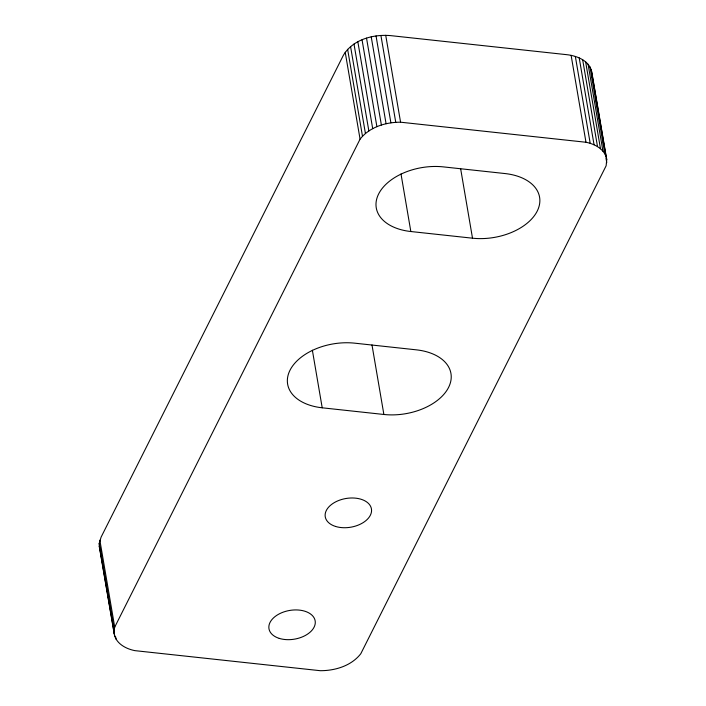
<?xml version="1.0" encoding="UTF-8"?>
<svg xmlns="http://www.w3.org/2000/svg" width="706" height="706" viewBox="0 0 706 706"><rect width="100%" height="100%" fill="white"/><g stroke="black" fill="none" stroke-linecap="round" stroke-linejoin="round"><path stroke-width="1.06" d="M99.246 543.338L101.099 537.125L343.372 55.289C352.735 39.536 373.13 34.135 390.427 35.6L566.627 54.662C577.12 55.73 590.11 60.937 591.884 72.692L606.736 159.591L606.136 165.778L360.784 653.747C351.332 665.873 335.165 670.735 320.277 670.7L134.881 650.641C125.818 648.849 115.484 643.378 114.116 633.308L99.264 546.409L99.246 543.338L114.098 630.237L114.116 633.308M114.098 630.237L114.716 627.122L360.069 139.153C369.52 127.018 385.688 122.164 400.576 122.2L585.98 142.259C595.034 144.05 605.369 149.513 606.736 159.591M410.839 231.524L472.508 238.196A51.556 32.026 -9.7 0 0 537.213 211.12A51.556 32.026 -9.7 0 0 505.011 173.552L443.342 166.881A51.556 32.026 -9.7 0 0 378.637 193.956A51.556 32.026 -9.7 0 0 410.839 231.524L400.999 173.95M322.21 407.803L383.879 414.475A51.556 32.026 -9.7 0 0 448.584 387.4A51.556 32.026 -9.7 0 0 416.372 349.841L354.703 343.169A51.556 32.026 -9.7 0 0 289.998 370.244A51.556 32.026 -9.7 0 0 322.21 407.803L312.37 350.229M99.264 546.409L100.764 551.28M591.231 69.718L606.083 156.608M591.902 75.763L592.272 77.934M595.432 96.404L595.802 98.575M596.173 100.746L596.544 102.917M596.914 105.088L597.285 107.268M598.962 117.037L599.332 119.208M599.703 121.388L600.074 123.559M600.444 125.73L600.815 127.901M602.483 137.679L602.862 139.85M603.233 142.021L603.604 144.192M606.013 158.312L606.754 162.662M589.96 66.876L604.813 153.776M588.08 64.237L602.933 151.137M585.636 61.837L600.488 148.737M582.662 59.719L597.514 146.61M579.211 57.91L594.064 144.809M575.346 56.445L590.198 143.344M571.119 55.359L585.98 142.259M460.63 168.672L472.508 238.196M385.723 35.3L400.576 122.2M380.905 35.415L395.757 122.306M376.042 35.927L390.895 122.826M371.224 36.836L386.076 123.735M366.529 38.133L381.381 125.033M362.046 39.783L376.898 126.683M357.845 41.769L372.697 128.668M353.997 44.046L368.85 130.945M350.573 46.587L365.426 133.478M347.626 49.332L362.478 136.232M345.216 52.253L360.069 139.153M371.991 344.96L383.879 414.475M99.864 540.222L114.716 627.122M115.669 636.944L116.04 639.124M99.917 549.392L114.769 636.282M279.223 638.374A23.439 14.561 -9.7 0 0 315.247 623.301A23.439 14.561 -9.7 0 0 281.712 612.729A23.439 14.561 -9.7 0 0 279.223 638.374M335.509 526.429A23.439 14.561 -9.7 0 0 371.524 511.356A23.439 14.561 -9.7 0 0 337.989 500.783A23.439 14.561 -9.7 0 0 335.509 526.429"/></g></svg>
